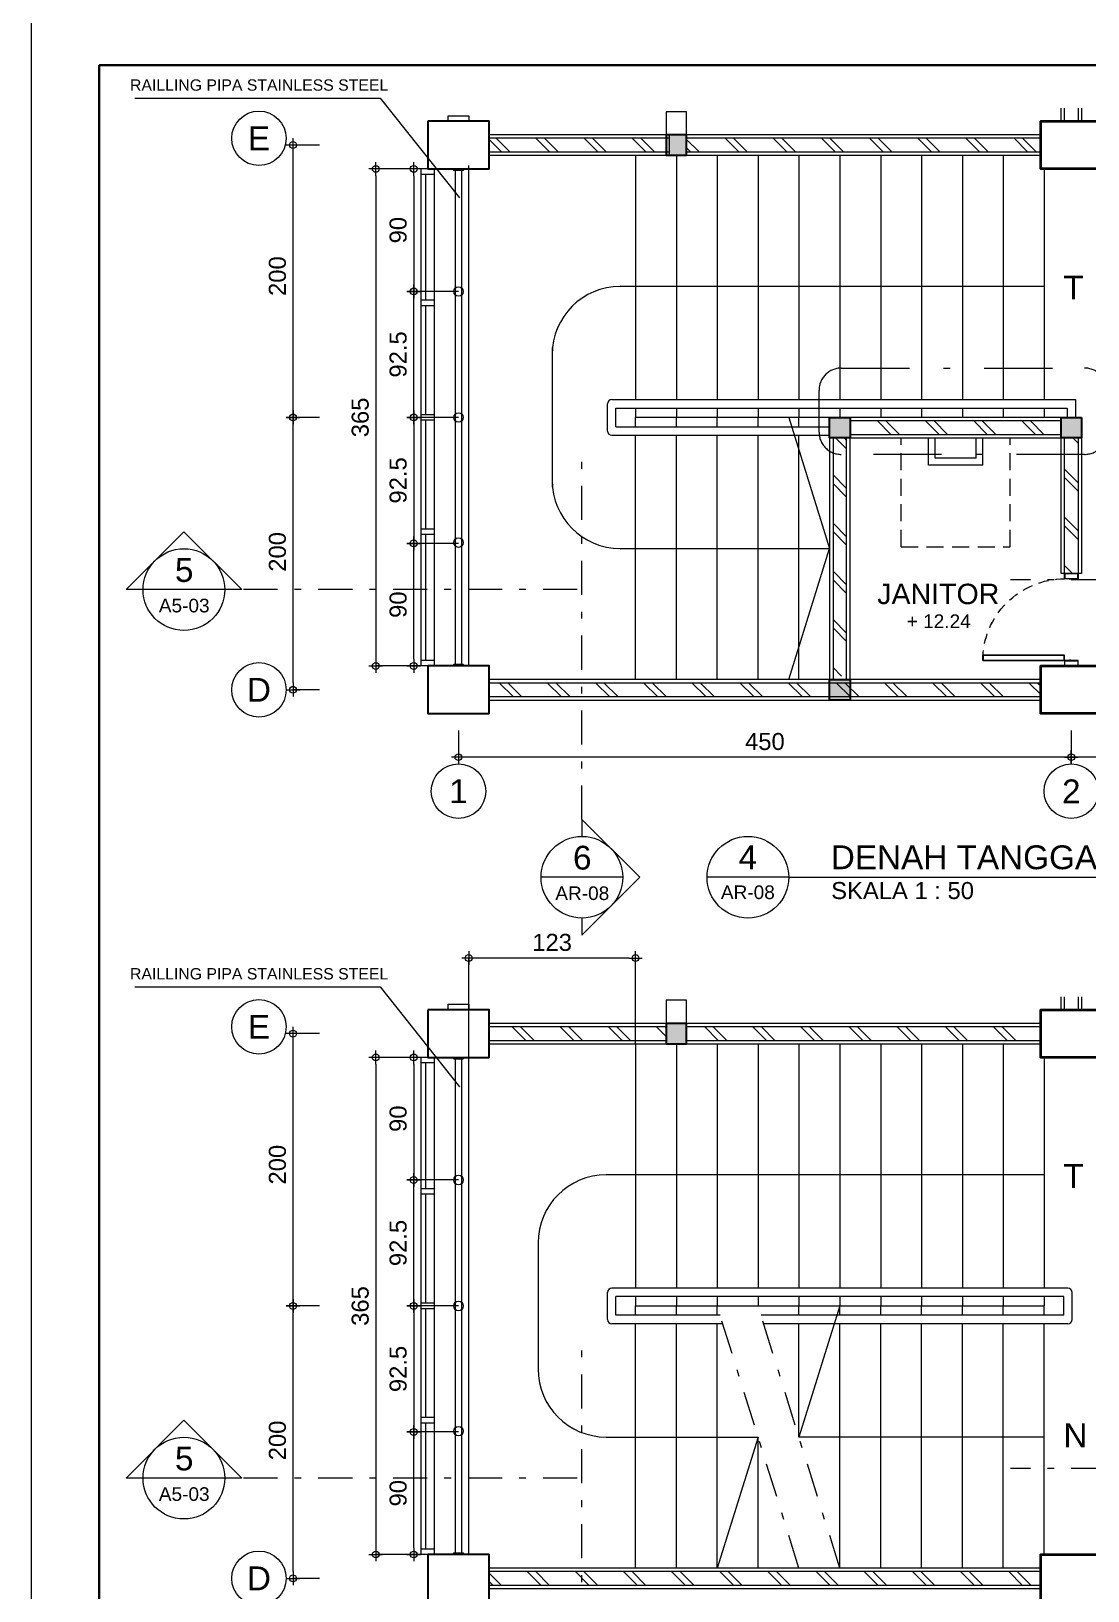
# Model space of a CAD drawing. Header units: millimetres. Extents: x -11 to 1625, y -267 to 180.
# Drawn here: x 1079.21 to 1094.73, y 39.6 to 62.5 of the extents above; entities that cross this region are included whole.
import ezdxf
from ezdxf.enums import TextEntityAlignment as Align

# ---------------------------------------------------------------- set-up
doc = ezdxf.new("R2010")
doc.units = ezdxf.units.MM
doc.linetypes.add('DASHDOT', pattern=[1, 0.5, -0.25, 0, -0.25])
doc.linetypes.add('HIDDEN', pattern=[0.375, 0.25, -0.125])
for name, color, linetype, lineweight in [('ars', 11, 'Continuous', 5), ('dinding', 5, 'Continuous', 15), ('GRS KOP', 1, 'Continuous', 35), ('kol', 1, 'Continuous', 40), ('KOLOM', 1, 'Continuous', 30), ('kop', 7, 'Continuous', 20), ('kus', 63, 'Continuous', 15), ('KUSEN', 30, 'Continuous', 15), ('lan', 7, 'Continuous', 15), ('not', 7, 'Continuous', 20), ('sol kol', 8, 'Continuous', 0), ('u', 6, 'Continuous', 20)]:
    doc.layers.add(name, color=color, linetype=linetype, lineweight=lineweight)
doc.styles.add('BARU', font='complex.shx')
doc.styles.add('S', font='SIMPLEX', dxfattribs={"width": 1.1})
doc.styles.get("Standard").update_dxf_attribs({"font": 'ARIALUNI.TTF'})
doc.dimstyles.new('SK 50', dxfattribs={"dimtxt": 0.25, "dimasz": 0.1, "dimexe": 0, "dimexo": 0, "dimgap": 0.1, "dimtad": 1, "dimdec": 0, "dimlfac": 50, "dimzin": 12, "dimdsep": 46, "dimtxsty": 'Standard', "dimblk": 'BULAT', "dimcen": 0.1, "dimclrd": 256, "dimclre": 256, "dimclrt": 256, "dimadec": 0, "dimazin": 3, "dimtfac": 1, "dimtdec": 0, "dimtofl": 0, "dimtmove": 0, "dimatfit": 3, "dimldrblk": 'BULAT', "dimfxl": 0, "dimtolj": 1, "dimtzin": 0, "dimlwd": -1, "dimlwe": -1, "dimarcsym": 0})
pattern_1 = [(135, (1107.63934, 42.77907), (-0.353553, -0.353553), []), (135, (1107.63934, 42.90407), (-0.353553, -0.353553), [])]
pattern_2 = [(135, (1107.88934, 60.8275), (-0.353553, -0.353553), []), (135, (1107.88934, 60.9525), (-0.353553, -0.353553), [])]

# ---------------------------------------------------------------- blocks, each defined once
blk = doc.blocks.new('KP')
at = {"layer": 'KOLOM'}
blk.add_lwpolyline([(0.075, -0.075), (-0.075, -0.075), (-0.075, 0.075), (0.075, 0.075), (0.075, -0.075)], dxfattribs=at)
blk = doc.blocks.new('P 60')
at = {"linetype": 'HIDDEN', "ltscale": 0.3}
blk.add_lwpolyline([(-0.64, 0.1, -0.414214), (-0.04, 0.7, -1.303225)], format="xyb", dxfattribs=at)
for points in [[(-0.04, 0.7), (-0.04, 0.1), (-0.08, 0.1), (-0.08, 0.7)], [(-0.042, 0.698), (-0.042, 0.102), (-0.078, 0.102), (-0.078, 0.698)], [(-0.635, 0.06), (-0.64, 0.06), (-0.64, 0.061), (-0.64, 0.1), (-0.68, 0.1), (-0.68, 0), (-0.64, 0), (-0.64, 0.056), (-0.635, 0.058)], [(-0.642, 0.002), (-0.678, 0.002), (-0.678, 0.098), (-0.642, 0.098)], [(-0.045, 0.06), (-0.04, 0.06), (-0.04, 0.061), (-0.04, 0.1), (0, 0.1), (0, 0), (-0.04, 0), (-0.04, 0.056), (-0.045, 0.058)], [(-0.038, 0.002), (-0.002, 0.002), (-0.002, 0.098), (-0.038, 0.098)]]:
    blk.add_lwpolyline(points, close=True)
blk = doc.blocks.new('NOTASI RUANG')
at = {"layer": 'not'}
for height, p in [(0.26, (-0.011, 0.3)), (0.175, (-0.009, -0.017))]:
    blk.add_attdef('RUANG', text='', height=height, dxfattribs=at).set_placement(p, align=Align.MIDDLE_CENTER)
blk = doc.blocks.new('kop')
at = {"layer": 'GRS KOP'}
blk.add_lwpolyline([(1, 54), (83, 54), (83, 1), (1, 1)], close=True, dxfattribs=at)
at = {"layer": 'kop', "color": 7}
for p, q in [((0, 55), (0, 0)), ((84, 55), (84, 0)), ((84, 55), (84, 0))]:
    blk.add_line(p, q, dxfattribs=at)
at = {"layer": 'kop', "style": 'BARU', "flags": 4}
for p, height in [((73.8, 5.4), 0.35), ((80.303, 5.382), 0.25), ((73.8, 4.9), 0.35), ((80.303, 4.882), 0.25), ((73.8, 4.4), 0.35), ((80.303, 4.382), 0.25)]:
    blk.add_attdef('-', p, '', height=height, dxfattribs=at)
at = {"layer": 'kop', "flags": 4}
for tag, p in [('AR-00', (78.057, 2.648)), ('00', (81.238, 2.647))]:
    blk.add_attdef(tag, text='', height=0.35, dxfattribs=at).set_placement(p, align=Align.MIDDLE)
blk = doc.blocks.new('Ndtpd')
blk.add_line((0.747, 0), (-0.747, 0))
blk.add_circle((0, 0), 0.747)
at = {"flags": 4}
for tag, height, p in [('NO', 0.5, (0, 0.148)), ('NOLBR', 0.3, (0, -0.398))]:
    blk.add_attdef(tag, text='', height=height, dxfattribs=at).set_placement(p, align=Align.CENTER)
for tag, p, height in [('NDTPD', (1.516, 0.148), 0.5), ('SKALA', (1.523, -0.398), 0.3)]:
    blk.add_attdef(tag, p, '', height=height, dxfattribs=at)
blk = doc.blocks.new('NAV')
blk.add_circle((0, -0.4), 0.4)
at = {"style": 'S', "width": 0.75, "flags": 4}
blk.add_attdef('AV', text='', height=0.3, dxfattribs=at).set_placement((0, -0.4), align=Align.MIDDLE)
blk = doc.blocks.new('BULAT')
for p, q in [((-1, 0), (1, 0)), ((0, -1), (0, 1))]:
    blk.add_line(p, q)
blk.add_circle((0, 0), 0.5)
blk = doc.blocks.new('*D166')
at = {"layer": 'Defpoints', "color": 0, "ltscale": 0.15}
for p in [(1085.489, 52.228), (1094.489, 52.228), (1085.489, 51.839)]:
    blk.add_point(p, dxfattribs=at)
at = {"layer": 'u', "ltscale": 0.15}
for p, q in [((1085.489, 52.228), (1085.489, 51.839)), ((1094.489, 52.228), (1094.489, 51.839)), ((1094.389, 51.839), (1085.589, 51.839))]:
    blk.add_line(p, q, dxfattribs=at)
at = {"layer": 'u', "ltscale": 0.15, "xscale": 0.1, "yscale": 0.1, "zscale": 0.1, "rotation": 180}
blk.add_blockref('BULAT', (1085.489, 51.839), dxfattribs=at)
at = {"layer": 'u', "ltscale": 0.15, "xscale": 0.1, "yscale": 0.1, "zscale": 0.1}
blk.add_blockref('BULAT', (1094.489, 51.839), dxfattribs=at)
at = {"layer": 'u', "ltscale": 0.15, "insert": (1089.989, 52.067), "char_height": 0.25, "attachment_point": 5}
blk.add_mtext('\\A1;450', dxfattribs=at)
blk = doc.blocks.new('*D167')
at = {"layer": 'Defpoints', "color": 0, "ltscale": 0.15}
for p in [(1094.489, 52.228), (1098.489, 52.228), (1094.489, 51.839)]:
    blk.add_point(p, dxfattribs=at)
at = {"layer": 'u', "ltscale": 0.15}
for p, q in [((1094.489, 52.228), (1094.489, 51.839)), ((1098.489, 52.228), (1098.489, 51.839)), ((1098.389, 51.839), (1094.589, 51.839))]:
    blk.add_line(p, q, dxfattribs=at)
at = {"layer": 'u', "ltscale": 0.15, "xscale": 0.1, "yscale": 0.1, "zscale": 0.1, "rotation": 180}
blk.add_blockref('BULAT', (1094.489, 51.839), dxfattribs=at)
at = {"layer": 'u', "ltscale": 0.15, "xscale": 0.1, "yscale": 0.1, "zscale": 0.1}
blk.add_blockref('BULAT', (1098.489, 51.839), dxfattribs=at)
at = {"layer": 'u', "ltscale": 0.15, "insert": (1096.489, 52.067), "char_height": 0.25, "attachment_point": 5}
blk.add_mtext('\\A1;200', dxfattribs=at)
blk = doc.blocks.new('Npkn')
for p, q in [((0, 0.849), (0.849, 0)), ((0, 0.849), (0, 0.6)), ((0.6, 0), (-0.6, 0)), ((0, -0.849), (0.849, 0)), ((0, -0.6), (0, -0.849))]:
    blk.add_line(p, q)
blk.add_circle((0, 0), 0.6)
at = {"color": 5, "style": 'S', "width": 0.75, "flags": 4}
blk.add_attdef('NO', text='', height=0.3, dxfattribs=at).set_placement((0.005, 0.113), align=Align.CENTER)
at = {"style": 'S', "width": 0.75, "flags": 4}
blk.add_attdef('NOLBR', text='', height=0.2, dxfattribs=at).set_placement((0.005, -0.334), align=Align.CENTER)
blk = doc.blocks.new('*D308')
at = {"layer": 'Defpoints', "color": 0, "ltscale": 0.15}
for p in [(1085.639, 48.889), (1085.639, 47.479), (1088.089, 47.629)]:
    blk.add_point(p, dxfattribs=at)
at = {"layer": 'u', "ltscale": 0.15}
for p, q in [((1085.639, 47.479), (1085.639, 48.889)), ((1087.989, 48.889), (1085.739, 48.889)), ((1088.089, 47.629), (1088.089, 48.889))]:
    blk.add_line(p, q, dxfattribs=at)
at = {"layer": 'u', "ltscale": 0.15, "xscale": 0.1, "yscale": 0.1, "zscale": 0.1, "rotation": 180}
blk.add_blockref('BULAT', (1085.639, 48.889), dxfattribs=at)
at = {"layer": 'u', "ltscale": 0.15, "xscale": 0.1, "yscale": 0.1, "zscale": 0.1}
blk.add_blockref('BULAT', (1088.089, 48.889), dxfattribs=at)
at = {"layer": 'u', "ltscale": 0.15, "insert": (1086.864, 49.117), "char_height": 0.25, "attachment_point": 5}
blk.add_mtext('\\A1;123', dxfattribs=at)
blk = doc.blocks.new('Npa')
for p, q in [((-0.849, 0), (0, 0.849)), ((0.849, 0), (0, 0.849)), ((0.849, 0), (-0.849, 0))]:
    blk.add_line(p, q)
blk.add_circle((0, 0), 0.6)
at = {"color": 5, "style": 'S', "width": 0.75, "flags": 4}
blk.add_attdef('NO', text='', height=0.3, dxfattribs=at).set_placement((0.005, 0.113), align=Align.CENTER)
at = {"style": 'S', "width": 0.75, "flags": 4}
blk.add_attdef('NOLBR', text='', height=0.2, dxfattribs=at).set_placement((0.005, -0.334), align=Align.CENTER)
blk = doc.blocks.new('*D3128')
at = {"layer": 'Defpoints', "color": 0, "ltscale": 0.15}
for p in [(1083.059, 43.779), (1083.447, 43.779), (1083.447, 39.779)]:
    blk.add_point(p, dxfattribs=at)
at = {"layer": 'u', "ltscale": 0.15}
for p, q in [((1083.447, 43.779), (1083.059, 43.779)), ((1083.059, 39.879), (1083.059, 43.679)), ((1083.447, 39.779), (1083.059, 39.779))]:
    blk.add_line(p, q, dxfattribs=at)
at = {"layer": 'u', "ltscale": 0.15, "xscale": 0.1, "yscale": 0.1, "zscale": 0.1}
for p, rotation in [((1083.059, 43.779), 90), ((1083.059, 39.779), 270)]:
    blk.add_blockref('BULAT', p, dxfattribs=dict(at, rotation=rotation))
at = {"layer": 'u', "ltscale": 0.15, "insert": (1082.831, 41.804), "char_height": 0.25, "attachment_point": 5, "rotation": 90}
blk.add_mtext('\\A1;200', dxfattribs=at)
blk = doc.blocks.new('*D3129')
at = {"layer": 'Defpoints', "color": 0, "ltscale": 0.15}
for p in [(1083.059, 47.779), (1083.447, 47.779), (1083.447, 43.779)]:
    blk.add_point(p, dxfattribs=at)
at = {"layer": 'u', "ltscale": 0.15}
for p, q in [((1083.447, 47.779), (1083.059, 47.779)), ((1083.059, 43.879), (1083.059, 47.679)), ((1083.447, 43.779), (1083.059, 43.779))]:
    blk.add_line(p, q, dxfattribs=at)
at = {"layer": 'u', "ltscale": 0.15, "xscale": 0.1, "yscale": 0.1, "zscale": 0.1}
for p, rotation in [((1083.059, 47.779), 90), ((1083.059, 43.779), 270)]:
    blk.add_blockref('BULAT', p, dxfattribs=dict(at, rotation=rotation))
at = {"layer": 'u', "ltscale": 0.15, "insert": (1082.831, 45.854), "char_height": 0.25, "attachment_point": 5, "rotation": 90}
blk.add_mtext('\\A1;200', dxfattribs=at)
blk = doc.blocks.new('*D3133')
at = {"layer": 'Defpoints', "color": 0, "ltscale": 0.15}
for p in [(1083.059, 56.828), (1083.447, 56.828), (1083.447, 52.828)]:
    blk.add_point(p, dxfattribs=at)
at = {"layer": 'u', "ltscale": 0.15}
for p, q in [((1083.447, 56.828), (1083.059, 56.828)), ((1083.059, 52.928), (1083.059, 56.728)), ((1083.447, 52.828), (1083.059, 52.828))]:
    blk.add_line(p, q, dxfattribs=at)
at = {"layer": 'u', "ltscale": 0.15, "xscale": 0.1, "yscale": 0.1, "zscale": 0.1}
for p, rotation in [((1083.059, 56.828), 90), ((1083.059, 52.828), 270)]:
    blk.add_blockref('BULAT', p, dxfattribs=dict(at, rotation=rotation))
at = {"layer": 'u', "ltscale": 0.15, "insert": (1082.831, 54.853), "char_height": 0.25, "attachment_point": 5, "rotation": 90}
blk.add_mtext('\\A1;200', dxfattribs=at)
blk = doc.blocks.new('*D3134')
at = {"layer": 'Defpoints', "color": 0, "ltscale": 0.15}
for p in [(1083.059, 60.828), (1083.447, 60.828), (1083.447, 56.828)]:
    blk.add_point(p, dxfattribs=at)
at = {"layer": 'u', "ltscale": 0.15}
for p, q in [((1083.447, 60.828), (1083.059, 60.828)), ((1083.059, 56.928), (1083.059, 60.728)), ((1083.447, 56.828), (1083.059, 56.828))]:
    blk.add_line(p, q, dxfattribs=at)
at = {"layer": 'u', "ltscale": 0.15, "xscale": 0.1, "yscale": 0.1, "zscale": 0.1}
for p, rotation in [((1083.059, 60.828), 90), ((1083.059, 56.828), 270)]:
    blk.add_blockref('BULAT', p, dxfattribs=dict(at, rotation=rotation))
at = {"layer": 'u', "ltscale": 0.15, "insert": (1082.831, 58.903), "char_height": 0.25, "attachment_point": 5, "rotation": 90}
blk.add_mtext('\\A1;200', dxfattribs=at)
blk = doc.blocks.new('*D3136')
at = {"layer": 'Defpoints', "color": 0, "ltscale": 0.15}
for p in [(1085.489, 60.478), (1084.832, 58.678), (1085.489, 58.678)]:
    blk.add_point(p, dxfattribs=at)
at = {"layer": 'u', "ltscale": 0.15}
for p, q in [((1085.489, 60.478), (1084.832, 60.478)), ((1084.832, 60.378), (1084.832, 58.778)), ((1085.489, 58.678), (1084.832, 58.678))]:
    blk.add_line(p, q, dxfattribs=at)
at = {"layer": 'u', "ltscale": 0.15, "xscale": 0.1, "yscale": 0.1, "zscale": 0.1}
for p, rotation in [((1084.832, 60.478), 90), ((1084.832, 58.678), 270)]:
    blk.add_blockref('BULAT', p, dxfattribs=dict(at, rotation=rotation))
at = {"layer": 'u', "ltscale": 0.15, "insert": (1084.604, 59.578), "char_height": 0.25, "attachment_point": 5, "rotation": 90}
blk.add_mtext('\\A1;90', dxfattribs=at)
blk = doc.blocks.new('*D3130')
at = {"layer": 'Defpoints', "color": 0, "ltscale": 0.15}
for p in [(1084.832, 58.678), (1085.489, 58.678), (1085.489, 56.828)]:
    blk.add_point(p, dxfattribs=at)
at = {"layer": 'u', "ltscale": 0.15}
for p, q in [((1085.489, 58.678), (1084.832, 58.678)), ((1084.832, 56.928), (1084.832, 58.578)), ((1085.489, 56.828), (1084.832, 56.828))]:
    blk.add_line(p, q, dxfattribs=at)
at = {"layer": 'u', "ltscale": 0.15, "xscale": 0.1, "yscale": 0.1, "zscale": 0.1}
for p, rotation in [((1084.832, 58.678), 90), ((1084.832, 56.828), 270)]:
    blk.add_blockref('BULAT', p, dxfattribs=dict(at, rotation=rotation))
at = {"layer": 'u', "ltscale": 0.15, "insert": (1084.604, 57.753), "char_height": 0.25, "attachment_point": 5, "rotation": 90}
blk.add_mtext('\\A1;92.5', dxfattribs=at)
blk = doc.blocks.new('*D3131')
at = {"layer": 'Defpoints', "color": 0, "ltscale": 0.15}
for p in [(1084.832, 54.978), (1085.489, 54.978), (1085.489, 53.178)]:
    blk.add_point(p, dxfattribs=at)
at = {"layer": 'u', "ltscale": 0.15}
for p, q in [((1085.489, 54.978), (1084.832, 54.978)), ((1084.832, 53.278), (1084.832, 54.878)), ((1085.489, 53.178), (1084.832, 53.178))]:
    blk.add_line(p, q, dxfattribs=at)
at = {"layer": 'u', "ltscale": 0.15, "xscale": 0.1, "yscale": 0.1, "zscale": 0.1}
for p, rotation in [((1084.832, 54.978), 90), ((1084.832, 53.178), 270)]:
    blk.add_blockref('BULAT', p, dxfattribs=dict(at, rotation=rotation))
at = {"layer": 'u', "ltscale": 0.15, "insert": (1084.604, 54.078), "char_height": 0.25, "attachment_point": 5, "rotation": 90}
blk.add_mtext('\\A1;90', dxfattribs=at)
blk = doc.blocks.new('*D3132')
at = {"layer": 'Defpoints', "color": 0, "ltscale": 0.15}
for p in [(1085.489, 56.828), (1084.832, 54.978), (1085.489, 54.978)]:
    blk.add_point(p, dxfattribs=at)
at = {"layer": 'u', "ltscale": 0.15}
for p, q in [((1085.489, 56.828), (1084.832, 56.828)), ((1084.832, 56.728), (1084.832, 55.078)), ((1085.489, 54.978), (1084.832, 54.978))]:
    blk.add_line(p, q, dxfattribs=at)
at = {"layer": 'u', "ltscale": 0.15, "xscale": 0.1, "yscale": 0.1, "zscale": 0.1}
for p, rotation in [((1084.832, 56.828), 90), ((1084.832, 54.978), 270)]:
    blk.add_blockref('BULAT', p, dxfattribs=dict(at, rotation=rotation))
at = {"layer": 'u', "ltscale": 0.15, "insert": (1084.604, 55.903), "char_height": 0.25, "attachment_point": 5, "rotation": 90}
blk.add_mtext('\\A1;92.5', dxfattribs=at)
blk = doc.blocks.new('*D3135')
at = {"layer": 'Defpoints', "color": 0, "ltscale": 0.15}
for p in [(1085.189, 60.478), (1084.275, 53.178), (1085.189, 53.178)]:
    blk.add_point(p, dxfattribs=at)
at = {"layer": 'u', "ltscale": 0.15}
for p, q in [((1085.189, 60.478), (1084.275, 60.478)), ((1084.275, 60.378), (1084.275, 53.278)), ((1085.189, 53.178), (1084.275, 53.178))]:
    blk.add_line(p, q, dxfattribs=at)
at = {"layer": 'u', "ltscale": 0.15, "xscale": 0.1, "yscale": 0.1, "zscale": 0.1}
for p, rotation in [((1084.275, 60.478), 90), ((1084.275, 53.178), 270)]:
    blk.add_blockref('BULAT', p, dxfattribs=dict(at, rotation=rotation))
at = {"layer": 'u', "ltscale": 0.15, "insert": (1084.047, 56.828), "char_height": 0.25, "attachment_point": 5, "rotation": 90}
blk.add_mtext('\\A1;365', dxfattribs=at)
blk = doc.blocks.new('TJ')
at = {"layer": 'KOLOM'}
for points in [[(-4.35, -0.1), (-3.65, -0.1), (-3.65, 0.8), (-4.35, 0.8)], [(3.65, -0.1), (4.35, -0.1), (4.35, 0.8), (3.65, 0.8)]]:
    blk.add_lwpolyline(points, close=True, dxfattribs=at)
at = {"layer": 'kus'}
for p, q in [((3.65, 0), (-3.65, 0)), ((-3.65, 0), (-3.65, -0.2)), ((-3.57, 0), (-3.57, -0.2)), ((-1.72, 0), (-1.72, -0.2)), ((-1.64, 0), (-1.64, -0.2)), ((-0.04, 0), (-0.04, -0.2)), ((0.04, 0), (0.04, -0.2)), ((1.64, 0), (1.64, -0.2)), ((1.72, 0), (1.72, -0.2)), ((3.57, 0), (3.57, -0.2)), ((3.65, 0), (3.65, -0.2)), ((3.65, -0.2), (-3.65, -0.2)), ((-1.72, -0.13), (-3.57, -0.13)), ((-0.04, -0.13), (-1.64, -0.13)), ((1.64, -0.13), (0.04, -0.13)), ((3.57, -0.13), (1.72, -0.13))]:
    blk.add_line(p, q, dxfattribs=at)
blk = doc.blocks.new('*D3259')
at = {"layer": 'Defpoints', "color": 0, "ltscale": 0.15}
for p in [(1085.489, 47.429), (1084.832, 45.629), (1085.489, 45.629)]:
    blk.add_point(p, dxfattribs=at)
at = {"layer": 'u', "ltscale": 0.15}
for p, q in [((1085.489, 47.429), (1084.832, 47.429)), ((1084.832, 47.329), (1084.832, 45.729)), ((1085.489, 45.629), (1084.832, 45.629))]:
    blk.add_line(p, q, dxfattribs=at)
at = {"layer": 'u', "ltscale": 0.15, "xscale": 0.1, "yscale": 0.1, "zscale": 0.1}
for p, rotation in [((1084.832, 47.429), 90), ((1084.832, 45.629), 270)]:
    blk.add_blockref('BULAT', p, dxfattribs=dict(at, rotation=rotation))
at = {"layer": 'u', "ltscale": 0.15, "insert": (1084.604, 46.529), "char_height": 0.25, "attachment_point": 5, "rotation": 90}
blk.add_mtext('\\A1;90', dxfattribs=at)
blk = doc.blocks.new('*D3256')
at = {"layer": 'Defpoints', "color": 0, "ltscale": 0.15}
for p in [(1084.832, 45.629), (1085.489, 45.629), (1085.489, 43.779)]:
    blk.add_point(p, dxfattribs=at)
at = {"layer": 'u', "ltscale": 0.15}
for p, q in [((1085.489, 45.629), (1084.832, 45.629)), ((1084.832, 43.879), (1084.832, 45.529)), ((1085.489, 43.779), (1084.832, 43.779))]:
    blk.add_line(p, q, dxfattribs=at)
at = {"layer": 'u', "ltscale": 0.15, "xscale": 0.1, "yscale": 0.1, "zscale": 0.1}
for p, rotation in [((1084.832, 45.629), 90), ((1084.832, 43.779), 270)]:
    blk.add_blockref('BULAT', p, dxfattribs=dict(at, rotation=rotation))
at = {"layer": 'u', "ltscale": 0.15, "insert": (1084.604, 44.704), "char_height": 0.25, "attachment_point": 5, "rotation": 90}
blk.add_mtext('\\A1;92.5', dxfattribs=at)
blk = doc.blocks.new('*D3257')
at = {"layer": 'Defpoints', "color": 0, "ltscale": 0.15}
for p in [(1084.832, 41.929), (1085.489, 41.929), (1085.489, 40.129)]:
    blk.add_point(p, dxfattribs=at)
at = {"layer": 'u', "ltscale": 0.15}
for p, q in [((1085.489, 41.929), (1084.832, 41.929)), ((1084.832, 40.229), (1084.832, 41.829)), ((1085.489, 40.129), (1084.832, 40.129))]:
    blk.add_line(p, q, dxfattribs=at)
at = {"layer": 'u', "ltscale": 0.15, "xscale": 0.1, "yscale": 0.1, "zscale": 0.1}
for p, rotation in [((1084.832, 41.929), 90), ((1084.832, 40.129), 270)]:
    blk.add_blockref('BULAT', p, dxfattribs=dict(at, rotation=rotation))
at = {"layer": 'u', "ltscale": 0.15, "insert": (1084.604, 41.029), "char_height": 0.25, "attachment_point": 5, "rotation": 90}
blk.add_mtext('\\A1;90', dxfattribs=at)
blk = doc.blocks.new('*D3258')
at = {"layer": 'Defpoints', "color": 0, "ltscale": 0.15}
for p in [(1085.489, 43.779), (1084.832, 41.929), (1085.489, 41.929)]:
    blk.add_point(p, dxfattribs=at)
at = {"layer": 'u', "ltscale": 0.15}
for p, q in [((1085.489, 43.779), (1084.832, 43.779)), ((1084.832, 43.679), (1084.832, 42.029)), ((1085.489, 41.929), (1084.832, 41.929))]:
    blk.add_line(p, q, dxfattribs=at)
at = {"layer": 'u', "ltscale": 0.15, "xscale": 0.1, "yscale": 0.1, "zscale": 0.1}
for p, rotation in [((1084.832, 43.779), 90), ((1084.832, 41.929), 270)]:
    blk.add_blockref('BULAT', p, dxfattribs=dict(at, rotation=rotation))
at = {"layer": 'u', "ltscale": 0.15, "insert": (1084.604, 42.854), "char_height": 0.25, "attachment_point": 5, "rotation": 90}
blk.add_mtext('\\A1;92.5', dxfattribs=at)
blk = doc.blocks.new('*D3260')
at = {"layer": 'Defpoints', "color": 0, "ltscale": 0.15}
for p in [(1085.189, 47.429), (1084.275, 40.129), (1085.189, 40.129)]:
    blk.add_point(p, dxfattribs=at)
at = {"layer": 'u', "ltscale": 0.15}
for p, q in [((1085.189, 47.429), (1084.275, 47.429)), ((1084.275, 47.329), (1084.275, 40.229)), ((1085.189, 40.129), (1084.275, 40.129))]:
    blk.add_line(p, q, dxfattribs=at)
at = {"layer": 'u', "ltscale": 0.15, "xscale": 0.1, "yscale": 0.1, "zscale": 0.1}
for p, rotation in [((1084.275, 47.429), 90), ((1084.275, 40.129), 270)]:
    blk.add_blockref('BULAT', p, dxfattribs=dict(at, rotation=rotation))
at = {"layer": 'u', "ltscale": 0.15, "insert": (1084.047, 43.779), "char_height": 0.25, "attachment_point": 5, "rotation": 90}
blk.add_mtext('\\A1;365', dxfattribs=at)

msp = doc.modelspace()

# ---------------------------------------------------------------- hatches: boundary and pattern name
at = {"layer": 'ars'}
h = msp.add_hatch(dxfattribs=at)
h.set_pattern_fill('TEMBOK', color=256, scale=0.5, angle=90)
h.set_pattern_definition([(135, (1107.93934, 60.8275), (-0.353553, -0.353553), []), (135, (1107.93934, 60.9525), (-0.353553, -0.353553), [])])
h.paths.add_polyline_path([(1088.5893442, 60.927508), (1085.9393442, 60.927508), (1085.9393442, 60.727508), (1088.5893442, 60.727508)])
h = msp.add_hatch(dxfattribs=at)
h.set_pattern_fill('TEMBOK', color=256, scale=0.5, angle=90)
h.set_pattern_definition(pattern_2)
h.paths.add_polyline_path([(1088.8393442, 60.727508), (1094.0893442, 60.727508), (1094.0893442, 60.927508), (1088.8393442, 60.927508)])
h = msp.add_hatch(dxfattribs=at)
h.set_pattern_fill('TEMBOK', color=256, scale=0.5, angle=90)
h.set_pattern_definition([(135, (1107.88934, 60.3275), (-0.353553, -0.353553), []), (135, (1107.88934, 60.4525), (-0.353553, -0.353553), [])])
h.paths.add_polyline_path([(1094.3393442, 56.777508), (1091.2393442, 56.777508), (1091.2393442, 56.577508), (1094.3393442, 56.577508)])
h = msp.add_hatch(dxfattribs=at)
h.set_pattern_fill('TEMBOK', color=256, scale=0.5, angle=90)
h.set_pattern_definition([(135, (1107.88934, 60.8775), (-0.353553, -0.353553), []), (135, (1107.88934, 61.0025), (-0.353553, -0.353553), [])])
h.paths.add_polyline_path([(1090.9893442, 56.527508), (1090.9893442, 53.027508), (1091.1893442, 53.027508), (1091.1893442, 56.527508)])
h = msp.add_hatch(dxfattribs=at)
h.set_pattern_fill('TEMBOK', color=256, scale=0.5, angle=90)
h.set_pattern_definition(pattern_2)
h.paths.add_polyline_path([(1094.5893442, 56.527508), (1094.5893442, 54.537508), (1094.3893442, 54.537508), (1094.3893442, 56.527508)])
h = msp.add_hatch(dxfattribs=at)
h.set_pattern_fill('TEMBOK', color=256, scale=0.5, angle=90)
h.set_pattern_definition(pattern_2)
h.paths.add_polyline_path([(1094.0393442, 52.727508), (1094.0393442, 52.927508), (1085.8893442, 52.927508), (1085.8893442, 52.727508)])
h = msp.add_hatch(dxfattribs=at)
h.set_pattern_fill('TEMBOK', color=256, scale=0.5, angle=90)
h.set_pattern_definition(pattern_1)
h.paths.add_polyline_path([(1088.5393442, 47.8790715), (1085.9393442, 47.8790715), (1085.9393442, 47.6790715), (1088.5393442, 47.6790715)])
h = msp.add_hatch(dxfattribs=at)
h.set_pattern_fill('TEMBOK', color=256, scale=0.5, angle=90)
h.set_pattern_definition(pattern_1)
h.paths.add_polyline_path([(1094.0393442, 47.6790715), (1094.0393442, 47.8790715), (1088.8393442, 47.8790715), (1088.8393442, 47.6790715)])
h = msp.add_hatch(dxfattribs=at)
h.set_pattern_fill('TEMBOK', color=256, scale=0.5, angle=90)
h.set_pattern_definition(pattern_1)
edge = h.paths.add_edge_path()
edge.add_line((1094.0393442, 39.8790715), (1085.9393442, 39.8790715))
edge.add_line((1085.9393442, 39.8790715), (1085.9393442, 39.6790715))
edge.add_line((1085.9393442, 39.6790715), (1094.0393442, 39.6790715))
at = {"layer": 'sol kol'}
for points in [[(1088.5393442, 60.977508), (1088.5393442, 60.677508), (1088.8393442, 60.677508), (1088.8393442, 60.977508)], [(1091.2393442, 56.827508), (1091.2393442, 56.527508), (1090.9393442, 56.527508), (1090.9393442, 56.827508)], [(1094.6393442, 56.827508), (1094.6393442, 56.527508), (1094.3393442, 56.527508), (1094.3393442, 56.827508)], [(1091.2393442, 52.977508), (1091.2393442, 52.677508), (1090.9393442, 52.677508), (1090.9393442, 52.977508)], [(1088.5393442, 47.9290715), (1088.5393442, 47.6290715), (1088.8393442, 47.6290715), (1088.8393442, 47.9290715)]]:
    msp.add_hatch(color=256, dxfattribs=at).paths.add_polyline_path(points)

# ---------------------------------------------------------------- linework, layer by layer
for points in [[(1085.5593442, 60.477508), (1085.4193442, 60.477508), (1085.4193442, 60.457508), (1085.5593442, 60.457508)], [(1085.5593442, 53.177508), (1085.4193442, 53.177508), (1085.4193442, 53.197508), (1085.5593442, 53.197508)], [(1085.5593442, 47.4290715), (1085.4193442, 47.4290715), (1085.4193442, 47.4090715), (1085.5593442, 47.4090715)], [(1085.5593442, 40.1290715), (1085.4193442, 40.1290715), (1085.4193442, 40.1490715), (1085.5593442, 40.1490715)]]:
    msp.add_lwpolyline(points, close=True)
at = {"layer": 'ars'}
for p, q in [((1087.6768442, 56.627508), (1087.6768442, 57.027508)), ((1087.8018442, 56.690008), (1087.8018442, 56.965008)), ((1087.6768442, 43.5790715), (1087.6768442, 43.9790715)), ((1094.4393442, 44.0415715), (1087.7393442, 44.0415715)), ((1094.5018442, 43.5790715), (1094.5018442, 43.9790715)), ((1094.3768442, 43.9165715), (1087.8018442, 43.9165715)), ((1087.8018442, 43.6415715), (1087.8018442, 43.9165715)), ((1094.3768442, 43.6415715), (1094.3768442, 43.9165715)), ((1089.3322013, 43.6415715), (1087.8018442, 43.6415715)), ((1094.3768442, 43.6415715), (1089.9322013, 43.6415715)), ((1089.3711624, 43.5165715), (1087.7393442, 43.5165715)), ((1094.4393442, 43.5165715), (1089.9711624, 43.5165715))]:
    msp.add_line(p, q, dxfattribs=at)
for points in [[(1094.5893442, 61.367508), (1094.5893442, 61.177508), (1094.3893442, 61.177508), (1094.3893442, 61.367508)], [(1094.0393442, 60.927508), (1088.8393442, 60.927508), (1088.8393442, 60.727508), (1094.0393442, 60.727508)], [(1085.4393442, 60.477508), (1085.4393442, 53.197508)], [(1085.5393442, 53.197508), (1085.5393442, 60.477508)], [(1087.7393442, 57.090008), (1094.5518442, 57.090008), (1094.5518442, 56.827508)], [(1087.8018442, 56.965008), (1094.4268442, 56.965008), (1094.4268442, 56.827508)], [(1087.8018442, 56.690008), (1090.9393442, 56.690008)], [(1087.7393442, 56.565008), (1090.9393442, 56.565008)], [(1094.0393442, 52.927508), (1085.9393442, 52.927508)], [(1085.9393442, 52.727508), (1094.0393442, 52.727508)], [(1094.5893442, 48.3190715), (1094.5893442, 48.1290715), (1094.3893442, 48.1290715), (1094.3893442, 48.3190715)], [(1094.0393442, 47.8790715), (1088.8393442, 47.8790715), (1088.8393442, 47.6790715), (1094.0393442, 47.6790715)], [(1085.4393442, 47.4290715), (1085.4393442, 40.1490715)], [(1085.5393442, 40.1490715), (1085.5393442, 47.4290715)], [(1094.0393442, 39.8790715), (1085.9393442, 39.8790715), (1085.9393442, 39.6790715), (1094.0393442, 39.6790715)]]:
    msp.add_lwpolyline(points, dxfattribs=at)
for points in [[(1088.5893442, 60.927508), (1085.9393442, 60.927508), (1085.9393442, 60.727508), (1088.5893442, 60.727508)], [(1094.3393442, 56.777508), (1091.2393442, 56.777508), (1091.2393442, 56.577508), (1094.3393442, 56.577508)], [(1090.9893442, 56.527508), (1090.9893442, 52.977508), (1091.1893442, 52.977508), (1091.1893442, 56.527508)], [(1094.5893442, 56.527508), (1094.5893442, 54.537508), (1094.3893442, 54.537508), (1094.3893442, 56.527508)], [(1088.5393442, 47.8790715), (1085.9393442, 47.8790715), (1085.9393442, 47.6790715), (1088.5393442, 47.6790715)]]:
    msp.add_lwpolyline(points, close=True, dxfattribs=at)
for centre in [(1085.4893442, 58.677508), (1085.4893442, 56.827508), (1085.4893442, 54.9897817), (1085.4893442, 45.6290715), (1085.4893442, 43.7790715), (1085.4893442, 41.9413452)]:
    msp.add_circle(centre, 0.07, dxfattribs=at)
for centre, start, end in [((1087.7393442, 57.027508), 90, 180), ((1087.7393442, 56.627508), 180, 270), ((1087.7393442, 43.9790715), 90, 180), ((1094.4393442, 43.9790715), 0, 90), ((1087.7393442, 43.5790715), 180, 270), ((1094.4393442, 43.5790715), 270, 0)]:
    msp.add_arc(centre, 0.0625, start, end, dxfattribs=at)
at = {"layer": 'dinding'}
for points in [[(1085.3393442, 61.177508), (1085.3393442, 61.257508), (1085.6393442, 61.257508), (1085.6393442, 61.177508)], [(1088.5393442, 61.317508), (1088.5393442, 60.977508), (1088.8393442, 60.977508), (1088.8393442, 61.317508)], [(1088.5893442, 60.977508), (1085.9393442, 60.977508), (1085.9393442, 60.677508), (1088.5893442, 60.677508)], [(1094.3393442, 56.827508), (1091.2393442, 56.827508), (1091.2393442, 56.527508), (1094.3393442, 56.527508)], [(1090.9393442, 56.527508), (1090.9393442, 52.977508), (1091.2393442, 52.977508), (1091.2393442, 56.527508)], [(1094.6393442, 56.527508), (1094.6393442, 54.537508), (1094.3393442, 54.537508), (1094.3393442, 56.527508)], [(1085.3393442, 48.1290715), (1085.3393442, 48.2090715), (1085.6393442, 48.2090715), (1085.6393442, 48.1290715)], [(1088.5393442, 48.2690715), (1088.5393442, 47.9290715), (1088.8393442, 47.9290715), (1088.8393442, 48.2690715)], [(1088.5393442, 47.9290715), (1085.9393442, 47.9290715), (1085.9393442, 47.6290715), (1088.5393442, 47.6290715)]]:
    msp.add_lwpolyline(points, close=True, dxfattribs=at)
for points in [[(1094.6393442, 61.367508), (1094.6393442, 61.177508), (1094.3393442, 61.177508), (1094.3393442, 61.367508)], [(1094.0393442, 60.977508), (1088.8393442, 60.977508), (1088.8393442, 60.677508), (1094.0393442, 60.677508)], [(1094.0393442, 52.977508), (1085.9393442, 52.977508)], [(1085.9393442, 52.677508), (1094.0393442, 52.677508)], [(1094.6393442, 48.3190715), (1094.6393442, 48.1290715), (1094.3393442, 48.1290715), (1094.3393442, 48.3190715)], [(1094.0393442, 47.9290715), (1088.8393442, 47.9290715), (1088.8393442, 47.6290715), (1094.0393442, 47.6290715)], [(1094.0393442, 39.9290715), (1085.9393442, 39.9290715), (1085.9393442, 39.6290715), (1094.0393442, 39.6290715)]]:
    msp.add_lwpolyline(points, dxfattribs=at)
at = {"layer": 'kol'}
for points in [[(1094.9393442, 60.477508), (1094.0393442, 60.477508), (1094.0393442, 61.177508), (1094.9393442, 61.177508)], [(1094.9393442, 52.477508), (1094.0393442, 52.477508), (1094.0393442, 53.177508), (1094.9393442, 53.177508)], [(1094.9393442, 47.4290715), (1094.0393442, 47.4290715), (1094.0393442, 48.1290715), (1094.9393442, 48.1290715)], [(1094.9393442, 39.4290715), (1094.0393442, 39.4290715), (1094.0393442, 40.1290715), (1094.9393442, 40.1290715)]]:
    msp.add_lwpolyline(points, close=True, dxfattribs=at)
at = {"layer": 'lan'}
for p, q in [((1085.6393442, 53.177508), (1085.6393442, 60.527508)), ((1088.0893442, 60.677508), (1088.0893442, 57.090008)), ((1088.6893442, 60.677508), (1088.6893442, 57.090008)), ((1089.2893442, 60.677508), (1089.2893442, 57.090008)), ((1089.8893442, 60.677508), (1089.8893442, 57.090008)), ((1090.4893442, 60.677508), (1090.4893442, 57.090008)), ((1091.0893442, 60.677508), (1091.0893442, 57.090008)), ((1091.6893442, 60.677508), (1091.6893442, 57.090008)), ((1092.2893442, 60.677508), (1092.2893442, 57.090008)), ((1092.8893442, 60.677508), (1092.8893442, 57.090008)), ((1093.4893442, 60.677508), (1093.4893442, 57.090008)), ((1094.0893442, 60.477508), (1094.0893442, 57.090008)), ((1094.0893442, 58.752508), (1087.8643442, 58.752508)), ((1086.8643442, 57.852508), (1086.8643442, 55.802508)), ((1088.0893442, 56.965008), (1088.0893442, 56.827508)), ((1090.9393442, 56.827508), (1088.0893442, 56.827508)), ((1088.0893442, 56.690008), (1088.0893442, 56.827508)), ((1088.6893442, 56.965008), (1088.6893442, 56.827508)), ((1088.6893442, 56.690008), (1088.6893442, 56.827508)), ((1089.2893442, 56.965008), (1089.2893442, 56.827508)), ((1089.2893442, 56.690008), (1089.2893442, 56.827508)), ((1089.8893442, 56.965008), (1089.8893442, 56.827508)), ((1089.8893442, 56.690008), (1089.8893442, 56.827508)), ((1090.3393442, 56.827508), (1090.9393442, 54.902508)), ((1090.4893442, 56.965008), (1090.4893442, 56.827508)), ((1090.4893442, 56.690008), (1090.4893442, 56.827508)), ((1091.0893442, 56.965008), (1091.0893442, 56.827508)), ((1091.6893442, 56.965008), (1091.6893442, 56.827508)), ((1092.2893442, 56.965008), (1092.2893442, 56.827508)), ((1092.8893442, 56.965008), (1092.8893442, 56.827508)), ((1093.4893442, 56.965008), (1093.4893442, 56.827508)), ((1094.0893442, 56.965008), (1094.0893442, 56.827508)), ((1088.0893442, 52.977508), (1088.0893442, 56.565008)), ((1088.6893442, 52.977508), (1088.6893442, 56.565008)), ((1089.2893442, 52.977508), (1089.2893442, 56.565008)), ((1089.8893442, 52.977508), (1089.8893442, 56.565008)), ((1090.4893442, 52.977508), (1090.4893442, 56.565008)), ((1092.3893442, 56.127508), (1092.3893442, 56.527508)), ((1092.4893442, 56.227508), (1092.4893442, 56.527508)), ((1093.0893442, 56.227508), (1093.0893442, 56.527508)), ((1093.1893442, 56.127508), (1093.1893442, 56.527508)), ((1093.1893442, 56.127508), (1092.3893442, 56.127508)), ((1093.0893442, 56.227508), (1092.4893442, 56.227508)), ((1087.8643442, 54.902508), (1090.9393442, 54.902508)), ((1090.3393442, 52.977508), (1090.9393442, 54.902508)), ((1085.6393442, 40.1290715), (1085.6393442, 47.4790715)), ((1088.0893442, 47.6290715), (1088.0893442, 44.0415715)), ((1088.6893442, 47.6290715), (1088.6893442, 44.0415715)), ((1089.2893442, 47.6290715), (1089.2893442, 44.0415715)), ((1089.8893442, 47.6290715), (1089.8893442, 44.0415715)), ((1090.4893442, 47.6290715), (1090.4893442, 44.0415715)), ((1091.0893442, 47.6290715), (1091.0893442, 44.0415715)), ((1091.6893442, 47.6290715), (1091.6893442, 44.0415715)), ((1092.2893442, 47.6290715), (1092.2893442, 44.0415715)), ((1092.8893442, 47.6290715), (1092.8893442, 44.0415715)), ((1093.4893442, 47.6290715), (1093.4893442, 44.0415715)), ((1094.0893442, 47.4290715), (1094.0893442, 44.0415715)), ((1088.0893442, 43.9165715), (1088.0893442, 43.7790715)), ((1088.0893442, 43.7790715), (1094.0893442, 43.7790715)), ((1088.0893442, 43.6415715), (1088.0893442, 43.7790715)), ((1088.6893442, 43.9165715), (1088.6893442, 43.7790715)), ((1088.6893442, 43.6415715), (1088.6893442, 43.7790715)), ((1089.2893442, 43.9165715), (1089.2893442, 43.7790715)), ((1089.2893442, 43.6415715), (1089.2893442, 43.7790715)), ((1089.8893442, 43.9165715), (1089.8893442, 43.7790715)), ((1090.4893442, 43.9165715), (1090.4893442, 43.7790715)), ((1090.4893442, 43.6415715), (1090.4893442, 43.7790715)), ((1091.0893442, 43.9165715), (1091.0893442, 43.7790715)), ((1091.0893442, 43.6415715), (1091.0893442, 43.7790715)), ((1091.6893442, 43.9165715), (1091.6893442, 43.7790715)), ((1091.6893442, 43.6415715), (1091.6893442, 43.7790715)), ((1092.2893442, 43.9165715), (1092.2893442, 43.7790715)), ((1092.2893442, 43.6415715), (1092.2893442, 43.7790715)), ((1092.8893442, 43.9165715), (1092.8893442, 43.7790715)), ((1092.8893442, 43.6415715), (1092.8893442, 43.7790715)), ((1093.4893442, 43.9165715), (1093.4893442, 43.7790715)), ((1093.4893442, 43.6415715), (1093.4893442, 43.7790715)), ((1094.0893442, 43.9165715), (1094.0893442, 43.7790715)), ((1094.0893442, 43.6415715), (1094.0893442, 43.7790715)), ((1088.0893442, 39.9290715), (1088.0893442, 43.5165715)), ((1088.6893442, 39.9290715), (1088.6893442, 43.5165715)), ((1089.2893442, 39.9290715), (1089.2893442, 43.5165715)), ((1090.4893442, 41.8540715), (1090.4893442, 43.5165715)), ((1091.0893442, 39.9290715), (1091.0893442, 43.5165715)), ((1091.6893442, 39.9290715), (1091.6893442, 43.5165715)), ((1092.2893442, 39.9290715), (1092.2893442, 43.5165715)), ((1092.8893442, 39.9290715), (1092.8893442, 43.5165715)), ((1093.4893442, 39.9290715), (1093.4893442, 43.5165715)), ((1094.0893442, 40.1290715), (1094.0893442, 43.5165715)), ((1089.8893442, 39.9290715), (1089.8893442, 41.8540715))]:
    msp.add_line(p, q, dxfattribs=at)
at = {"layer": 'lan', "linetype": 'HIDDEN'}
for p, q in [((1091.9893442, 54.927508), (1091.9893442, 56.527508)), ((1093.5893442, 54.927508), (1093.5893442, 56.527508)), ((1091.9893442, 54.927508), (1093.5893442, 54.927508))]:
    msp.add_line(p, q, dxfattribs=at)
at = {"layer": 'lan', "linetype": 'DASHDOT'}
for p, q in [((1090.4893442, 39.9290715), (1089.2893442, 43.7790715)), ((1091.0893442, 39.9290715), (1089.8893442, 43.7790715))]:
    msp.add_line(p, q, dxfattribs=at)
at = {"layer": 'lan', "linetype": 'DASHDOT', "ltscale": 2}
msp.add_lwpolyline([(1091.1112208, 57.5532034), (1094.6833827, 57.5532034, -0.4142135624), (1095.0108342, 57.2257519), (1095.0108342, 56.6121102, -0.4142135624), (1094.6833827, 56.2846587), (1091.1112208, 56.2846587, -0.4142135624), (1090.7837693, 56.6121102), (1090.7837693, 57.2257519, -0.4142135624)], format="xyb", close=True, dxfattribs=at)
at = {"layer": 'lan'}
for centre, start, end in [((1087.8643442, 57.752508), 90, 180), ((1087.8643442, 55.902508), 180, 270)]:
    msp.add_arc(centre, 1, start, end, dxfattribs=at)
at = {"layer": 'not', "linetype": 'DASHDOT'}
for p, q in [((1087.302337, 50.923357), (1087.302337, 56.3058115)), ((1087.2306934, 54.299339), (1082.305049, 54.299339)), ((1100.4893442, 54.4429954), (1093.5966392, 54.4429954)), ((1100.4893442, 54.4429954), (1093.5966392, 54.4429954)), ((1087.302337, 37.8749205), (1087.302337, 43.257375)), ((1087.2306934, 41.2509024), (1082.305049, 41.2509024)), ((1100.4893442, 41.3945589), (1093.5966392, 41.3945589))]:
    msp.add_line(p, q, dxfattribs=at)
at = {"layer": 'not'}
for p, q in [((1090.3393442, 50.0748289), (1097.0781567, 50.0748289)), ((1094.0893442, 45.7040715), (1087.6580942, 45.7040715)), ((1086.6580942, 44.7040715), (1086.6580942, 42.8540715)), ((1091.0893442, 43.7790715), (1090.4893442, 41.8540715)), ((1087.6580942, 41.8540715), (1089.8893442, 41.8540715)), ((1089.8893442, 41.8540715), (1089.2893442, 39.9290715)), ((1094.0893442, 41.8540715), (1090.4893442, 41.8540715))]:
    msp.add_line(p, q, dxfattribs=at)
for points in [[(1080.7339717, 61.5160733), (1084.3405711, 61.5160733), (1085.5038374, 60.0504445)], [(1080.7339717, 48.4643634), (1084.3405711, 48.4643634), (1085.5038374, 46.9987345)]]:
    msp.add_lwpolyline(points, dxfattribs=at)
for centre, start, end in [((1087.6580942, 44.7040715), 90, 180), ((1087.6580942, 42.8540715), 180, 270)]:
    msp.add_arc(centre, 1, start, end, dxfattribs=at)

# ---------------------------------------------------------------- block references
ref = msp.add_blockref('NOTASI RUANG', (1092.5279566, 53.8566458), dxfattribs=dict(xscale=-1.264792453639075, yscale=1.264792453639075, zscale=1.264792453639075))
ref.add_attrib('RUANG', '+ 12.24', dxfattribs={"layer": 'not', "height": 0.2}).set_placement((1092.5419435, 53.8348158), align=Align.MIDDLE_CENTER)
ref.add_attrib('RUANG', 'JANITOR', dxfattribs={"layer": 'not', "height": 0.3}).set_placement((1092.5355873, 54.2358147), align=Align.MIDDLE_CENTER)
at = {"layer": 'KOLOM', "yscale": 2, "zscale": 2}
for p, xscale, rotation in [((1088.6893442, 60.827508), -2, 270), ((1091.0893442, 56.677508), 2, 90), ((1094.4893442, 56.677508), 2, 90), ((1091.0893442, 52.827508), 2, 90), ((1088.6893442, 47.7790715), -2, 270)]:
    msp.add_blockref('KP', p, dxfattribs=dict(at, xscale=xscale, rotation=rotation))
at = {"layer": 'kop'}
for p in [(995.2141622, 8.0000005), (1079.214162, 7.9999999)]:
    msp.add_blockref('kop', p, dxfattribs=at)
at = {"layer": 'KUSEN', "xscale": -2, "yscale": 2, "zscale": 2, "rotation": 90}
msp.add_blockref('P 60', (1094.5893442, 53.177508), dxfattribs=at)
at = {"layer": 'not'}
ref = msp.add_blockref('NAV', (1082.5586158, 61.327508), dxfattribs=at)
ref.add_attrib('AV', 'E', dxfattribs={"layer": '0', "height": 0.35, "flags": 4}).set_placement((1082.5586158, 60.927508), align=Align.MIDDLE)
ref = msp.add_blockref('Npa', (1081.4565209, 54.299339), dxfattribs=at)
ref.add_attrib('NO', '5', dxfattribs={"layer": '0', "height": 0.35, "flags": 4}).set_placement((1081.4612865, 54.4122416), align=Align.CENTER)
ref.add_attrib('NOLBR', 'A5-03', dxfattribs={"layer": '0', "height": 0.2, "flags": 4}).set_placement((1081.4612865, 53.9651012), align=Align.CENTER)
ref = msp.add_blockref('NAV', (1082.5586158, 53.227508), dxfattribs=at)
ref.add_attrib('AV', 'D', dxfattribs={"layer": '0', "height": 0.35, "flags": 4}).set_placement((1082.5586158, 52.827508), align=Align.MIDDLE)
ref = msp.add_blockref('NAV', (1085.4893442, 51.7389976), dxfattribs=at)
ref.add_attrib('AV', '1', dxfattribs={"layer": '0', "height": 0.35, "flags": 4}).set_placement((1085.4893442, 51.3389976), align=Align.MIDDLE)
ref = msp.add_blockref('NAV', (1094.4893442, 51.7389976), dxfattribs=at)
ref.add_attrib('AV', '2', dxfattribs={"layer": '0', "height": 0.35, "flags": 4}).set_placement((1094.4893442, 51.3389976), align=Align.MIDDLE)
ref = msp.add_blockref('Npkn', (1087.302337, 50.0748289), dxfattribs=at)
ref.add_attrib('NO', '6', dxfattribs={"layer": '0', "height": 0.35, "flags": 4}).set_placement((1087.3071027, 50.1877315), align=Align.CENTER)
ref.add_attrib('NOLBR', 'AR-08', dxfattribs={"layer": '0', "height": 0.2, "flags": 4}).set_placement((1087.3071027, 49.7405912), align=Align.CENTER)
ref = msp.add_blockref('Ndtpd', (1089.7393442, 50.0748289), dxfattribs=dict(at, xscale=0.803212851405533, yscale=0.803212851405533, zscale=0.803212851405533))
ref.add_attrib('NO', '4', dxfattribs={"layer": '0', "height": 0.35, "flags": 4}).set_placement((1089.739017, 50.1933548), align=Align.CENTER)
ref.add_attrib('NDTPD', 'DENAH TANGGA LANTAI 4', (1090.9570288, 50.1933548), dxfattribs={"layer": '0', "height": 0.35, "flags": 4})
ref.add_attrib('NOLBR', 'AR-08', dxfattribs={"layer": '0', "height": 0.2, "flags": 4}).set_placement((1089.739017, 49.754859), align=Align.CENTER)
ref.add_attrib('SKALA', 'SKALA 1 : 50', (1090.9628289, 49.754859), dxfattribs={"layer": '0', "height": 0.25, "flags": 4})
ref = msp.add_blockref('NAV', (1082.5586158, 48.2790715), dxfattribs=at)
ref.add_attrib('AV', 'E', dxfattribs={"layer": '0', "height": 0.35, "flags": 4}).set_placement((1082.5586158, 47.8790715), align=Align.MIDDLE)
ref = msp.add_blockref('Npa', (1081.4565209, 41.2509024), dxfattribs=at)
ref.add_attrib('NO', '5', dxfattribs={"layer": '0', "height": 0.35, "flags": 4}).set_placement((1081.4612865, 41.3638051), align=Align.CENTER)
ref.add_attrib('NOLBR', 'A5-03', dxfattribs={"layer": '0', "height": 0.2, "flags": 4}).set_placement((1081.4612865, 40.9166647), align=Align.CENTER)
ref = msp.add_blockref('NAV', (1082.5586158, 40.1790715), dxfattribs=at)
ref.add_attrib('AV', 'D', dxfattribs={"layer": '0', "height": 0.35, "flags": 4}).set_placement((1082.5586158, 39.7790715), align=Align.MIDDLE)
at = {"layer": 'u', "rotation": 270}
for p in [(1085.1393442, 56.827508), (1085.1393442, 43.7790715)]:
    msp.add_blockref('TJ', p, dxfattribs=at)

# ---------------------------------------------------------------- texts
at = {"layer": 'not', "attachment_point": 1}
for s, width, gutter_width, insert, char_height in [('RAILLING PIPA STAINLESS STEEL', 4.193174967, 4.3707989, (1080.6655508, 61.7923911), 0.166130893), ('\\pi0.18808;T', 0.653350907, 12.5, (1094.1843397, 58.9107913), 0.35), ('RAILLING PIPA STAINLESS STEEL', 4.193174967, 4.3707989, (1080.6655508, 48.7406811), 0.166130893), ('\\pi0.18808;T', 0.653350907, 12.5, (1094.1843397, 45.8623548), 0.35), ('\\pi0.18904;N', 0.653350907, 12.5, (1094.1843397, 42.0538309), 0.35)]:
    msp.add_mtext_dynamic_manual_height_columns(s, width=width, gutter_width=gutter_width, heights=[0], dxfattribs=dict(at, insert=insert, char_height=char_height))

# ---------------------------------------------------------------- dimensions: what is measured, and where the dimension line sits
at = {"layer": 'u', "ltscale": 0.15}
for base, p1, p2, picture, middle in [((1083.0586158, 60.827508), (1083.4471263, 56.827508), (1083.4471263, 60.827508), '*D3134', (1083.0586158, 58.902508)), ((1083.0586158, 56.827508), (1083.4471263, 52.827508), (1083.4471263, 56.827508), '*D3133', (1083.0586158, 54.852508)), ((1083.0586158, 47.7790715), (1083.4471263, 43.7790715), (1083.4471263, 47.7790715), '*D3129', (1083.0586158, 45.8540715)), ((1083.0586158, 43.7790715), (1083.4471263, 39.7790715), (1083.4471263, 43.7790715), '*D3128', (1083.0586158, 41.8040715))]:
    dim = msp.add_linear_dim(base=base, p1=p1, p2=p2, angle=90, dimstyle='SK 50', dxfattribs=at)
    dim.commit()
    dim.dimension.update_dxf_attribs({"geometry": picture, "text_midpoint": middle, "dimtype": 160})
for base, p1, p2, picture, middle in [((1084.2751358, 53.177508), (1085.1893442, 60.477508), (1085.1893442, 53.177508), '*D3135', (1084.0474073, 56.827508)), ((1084.2751358, 40.1290715), (1085.1893442, 47.4290715), (1085.1893442, 40.1290715), '*D3260', (1084.0474073, 43.7790715))]:
    dim = msp.add_linear_dim(base=base, p1=p1, p2=p2, angle=90, dimstyle='SK 50', dxfattribs=at)
    dim.commit()
    dim.dimension.update_dxf_attribs({"geometry": picture, "text_midpoint": middle})
for base, p1, p2, angle, picture, middle in [((1084.8319646, 58.677508), (1085.4893442, 60.477508), (1085.4893442, 58.677508), 90, '*D3136', (1084.6042361, 59.577508)), ((1084.8319646, 58.677508), (1085.4893442, 56.827508), (1085.4893442, 58.677508), 270, '*D3130', (1084.6042361, 57.752508)), ((1084.8319646, 54.977508), (1085.4893442, 56.827508), (1085.4893442, 54.977508), 90, '*D3132', (1084.6042361, 55.902508)), ((1084.8319646, 54.977508), (1085.4893442, 53.177508), (1085.4893442, 54.977508), 270, '*D3131', (1084.6042361, 54.077508)), ((1084.8319646, 45.6290715), (1085.4893442, 47.4290715), (1085.4893442, 45.6290715), 90, '*D3259', (1084.6042361, 46.5290715)), ((1084.8319646, 45.6290715), (1085.4893442, 43.7790715), (1085.4893442, 45.6290715), 270, '*D3256', (1084.6042361, 44.7040715)), ((1084.8319646, 41.9290715), (1085.4893442, 43.7790715), (1085.4893442, 41.9290715), 90, '*D3258', (1084.6042361, 42.8540715)), ((1084.8319646, 41.9290715), (1085.4893442, 40.1290715), (1085.4893442, 41.9290715), 270, '*D3257', (1084.6042361, 41.0290715))]:
    dim = msp.add_linear_dim(base=base, p1=p1, p2=p2, angle=angle, dimstyle='SK 50', override={"dimdec": 1}, dxfattribs=at)
    dim.commit()
    dim.dimension.update_dxf_attribs({"geometry": picture, "text_midpoint": middle})
for base, p1, p2, picture, middle in [((1085.4893442, 51.8389976), (1094.4893442, 52.227508), (1085.4893442, 52.227508), '*D166', (1089.9893442, 51.8389976)), ((1094.4893442, 51.8389976), (1098.4893442, 52.227508), (1094.4893442, 52.227508), '*D167', (1096.4893442, 51.8389976))]:
    dim = msp.add_linear_dim(base=base, p1=p1, p2=p2, angle=180, dimstyle='SK 50', override={"dimdec": 1}, dxfattribs=at)
    dim.commit()
    dim.dimension.update_dxf_attribs({"geometry": picture, "text_midpoint": middle, "dimtype": 160})
dim = msp.add_linear_dim(base=(1085.6393441959, 48.8889325778), p1=(1088.0893441959, 47.6290714784), p2=(1085.6393441959, 47.4790714784), dimstyle='SK 50', dxfattribs=at)
dim.commit()
dim.dimension.update_dxf_attribs({"geometry": '*D308', "text_midpoint": (1086.8643441959, 49.1166610908)})

doc.saveas('drawing.dxf')
